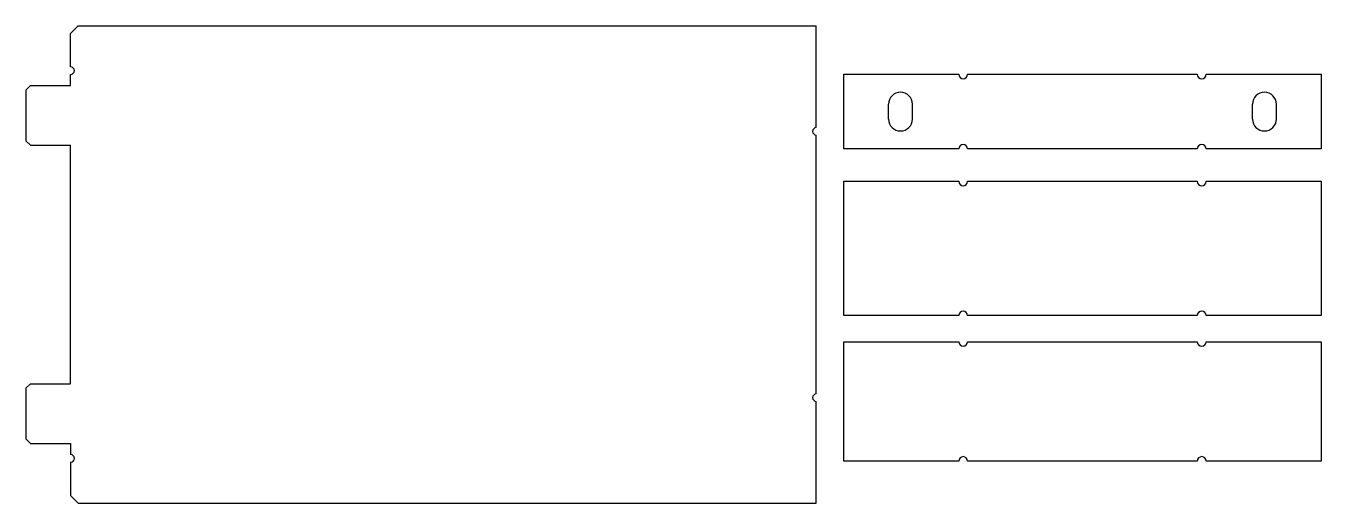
# Model space of a CAD drawing. Header units: millimetres. Extents: x 1992 to 2861, y 1470 to 1790.
import ezdxf

# ---------------------------------------------------------------- set-up
doc = ezdxf.new("R2010")
doc.units = ezdxf.units.MM

msp = doc.modelspace()

# ---------------------------------------------------------------- linework, layer by layer
at = {"color": 7, "linetype": 'Continuous', "lineweight": 25}
for p, q in [((2022.45, 1784.75), (2027.45, 1789.75)), ((2027.45, 1789.75), (2522.45, 1789.75)), ((2522.45, 1721.54), (2522.45, 1789.75)), ((2022.45, 1762.25), (2022.45, 1784.75)), ((2022.45, 1749.75), (2022.45, 1757.25)), ((2540.91, 1757.28), (2617.91, 1757.28)), ((2540.91, 1707.28), (2540.91, 1757.28)), ((2623.91, 1757.28), (2777.91, 1757.28)), ((2783.91, 1757.28), (2860.91, 1757.28)), ((2860.91, 1757.28), (2860.91, 1707.28)), ((1992.45, 1746.75), (1995.45, 1749.75)), ((1992.45, 1746.75), (1992.45, 1712.75)), ((1995.45, 1749.75), (2022.45, 1749.75)), ((2570.91, 1727.28), (2570.91, 1737.28)), ((2586.91, 1727.28), (2586.91, 1737.28)), ((2814.91, 1727.28), (2814.91, 1737.28)), ((2830.91, 1727.28), (2830.91, 1737.28)), ((1992.45, 1712.75), (1995.45, 1709.75)), ((2522.45, 1542.97), (2522.45, 1716.54)), ((1995.45, 1709.75), (2022.45, 1709.75)), ((2022.45, 1549.75), (2022.45, 1709.75)), ((2617.91, 1707.28), (2540.91, 1707.28)), ((2777.91, 1707.28), (2623.91, 1707.28)), ((2860.91, 1707.28), (2783.91, 1707.28)), ((2540.91, 1685.54), (2617.91, 1685.54)), ((2540.91, 1595.54), (2540.91, 1685.54)), ((2623.91, 1685.54), (2777.91, 1685.54)), ((2783.91, 1685.54), (2860.91, 1685.54)), ((2860.91, 1685.54), (2860.91, 1595.54)), ((2617.91, 1595.54), (2540.91, 1595.54)), ((2777.91, 1595.54), (2623.91, 1595.54)), ((2860.91, 1595.54), (2783.91, 1595.54)), ((2540.91, 1577.9), (2617.91, 1577.9)), ((2540.91, 1497.9), (2540.91, 1577.9)), ((2623.91, 1577.9), (2777.91, 1577.9)), ((2783.91, 1577.9), (2860.91, 1577.9)), ((2860.91, 1577.9), (2860.91, 1497.9)), ((1992.45, 1546.75), (1995.45, 1549.75)), ((1992.45, 1546.75), (1992.45, 1512.75)), ((1995.45, 1549.75), (2022.45, 1549.75)), ((2522.45, 1469.75), (2522.45, 1537.97)), ((1992.45, 1512.75), (1995.45, 1509.75)), ((1995.45, 1509.75), (2022.45, 1509.75)), ((2022.45, 1509.75), (2022.45, 1502.25)), ((2022.45, 1497.25), (2022.45, 1474.75)), ((2617.91, 1497.9), (2540.91, 1497.9)), ((2777.91, 1497.9), (2623.91, 1497.9)), ((2860.91, 1497.9), (2783.91, 1497.9)), ((2027.45, 1469.75), (2022.45, 1474.75)), ((2027.45, 1469.75), (2522.45, 1469.75))]:
    msp.add_line(p, q, dxfattribs=at)
for centre, radius, start, end in [((2022.45, 1759.75), 2.5, 270, 90), ((2620.91, 1757.28), 3, 180, 0), ((2780.91, 1757.28), 3, 180, 0), ((2578.91, 1737.28), 8, 0, 180), ((2822.91, 1737.28), 8, 0, 180), ((2522.45, 1719.04), 2.5, 90, 270), ((2578.91, 1727.28), 8, 180, 0), ((2822.91, 1727.28), 8, 180, 0), ((2620.91, 1707.28), 3, 0, 180), ((2780.91, 1707.28), 3, 0, 180), ((2620.91, 1685.54), 3, 180, 0), ((2780.91, 1685.54), 3, 180, 0), ((2620.91, 1595.54), 3, 0, 180), ((2780.91, 1595.54), 3, 0, 180), ((2620.91, 1577.9), 3, 180, 0), ((2780.91, 1577.9), 3, 180, 0), ((2522.45, 1540.47), 2.5, 90, 270), ((2022.45, 1499.75), 2.5, 270, 90), ((2620.91, 1497.9), 3, 0, 180), ((2780.91, 1497.9), 3, 0, 180)]:
    msp.add_arc(centre, radius, start, end, dxfattribs=at)

doc.saveas('drawing.dxf')
